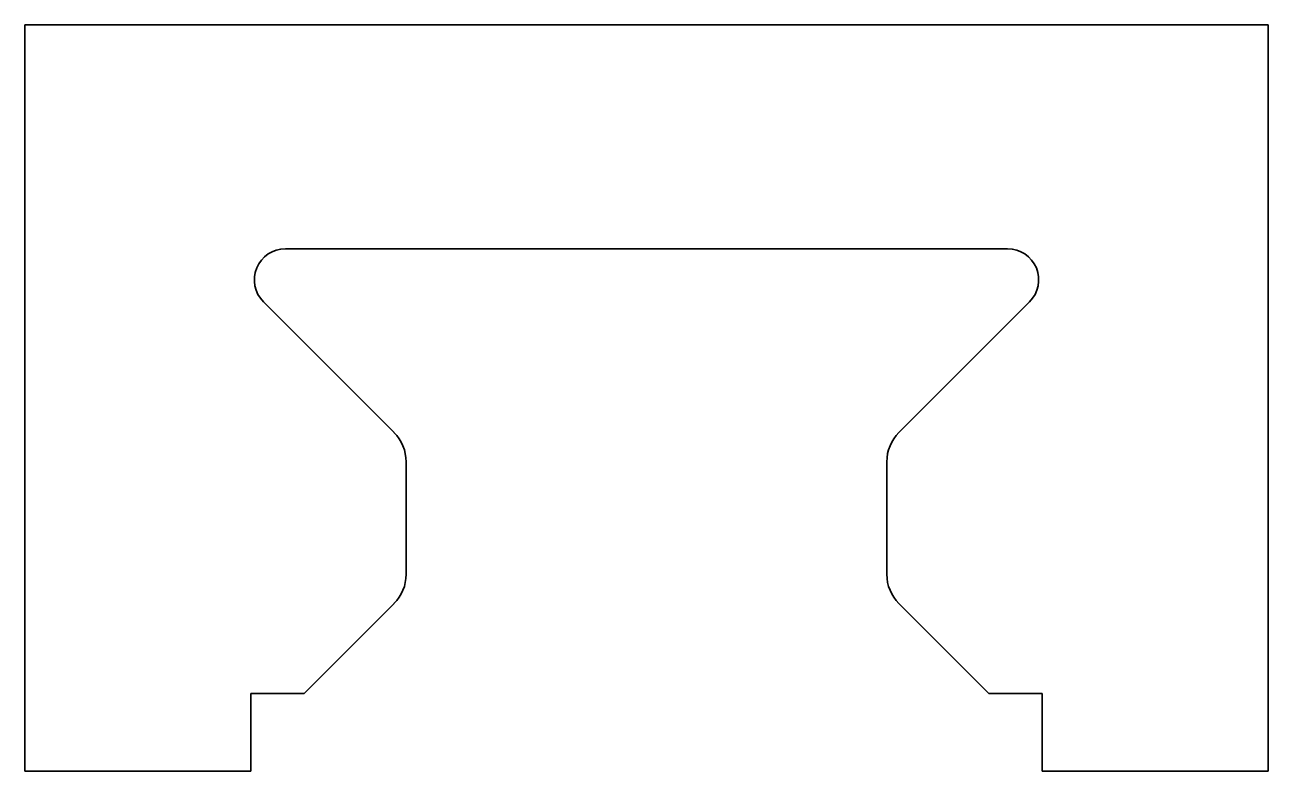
# Model space of a CAD drawing. Header units: millimetres. Extents: x -63.8 to -3.8, y 80 to 116.
import ezdxf

# ---------------------------------------------------------------- set-up
doc = ezdxf.new("R2010")
doc.units = ezdxf.units.MM

msp = doc.modelspace()

# ---------------------------------------------------------------- linework, layer by layer
at = {"color": 7, "linetype": 'Continuous', "lineweight": 35}
for p, q in [((-3.825, 116.031), (-63.825, 116.031)), ((-63.825, 116.031), (-63.825, 80.031)), ((-3.825, 80.031), (-3.825, 116.031)), ((-16.397, 105.231), (-51.252, 105.231)), ((-52.312, 102.67), (-46.01, 96.368)), ((-21.639, 96.368), (-15.337, 102.67)), ((-45.425, 94.954), (-45.425, 89.525)), ((-22.225, 89.525), (-22.225, 94.954)), ((-46.01, 88.11), (-50.339, 83.782)), ((-17.31, 83.782), (-21.639, 88.11)), ((-50.339, 83.782), (-52.925, 83.782)), ((-52.925, 83.782), (-52.925, 80.031)), ((-14.725, 83.782), (-17.31, 83.782)), ((-14.725, 80.031), (-14.725, 83.782)), ((-63.825, 80.031), (-52.925, 80.031)), ((-14.725, 80.031), (-3.825, 80.031))]:
    msp.add_line(p, q, dxfattribs=at)
for centre, radius, start, end in [((-51.252, 103.731), 1.5, 90, 225), ((-16.397, 103.731), 1.5, 315, 90), ((-47.425, 94.954), 2, 0, 45), ((-20.225, 94.954), 2, 135, 180), ((-47.425, 89.525), 2, 315, 0), ((-20.225, 89.525), 2, 180, 225)]:
    msp.add_arc(centre, radius, start, end, dxfattribs=at)

doc.saveas('drawing.dxf')
